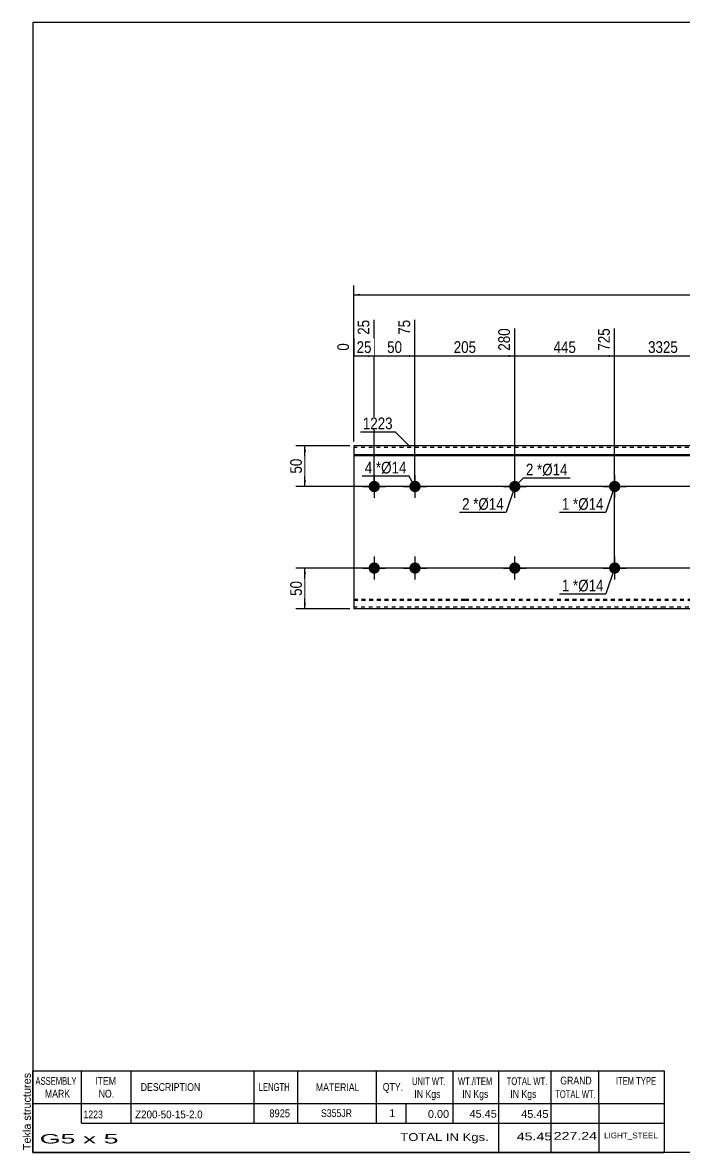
# Model space of a CAD drawing. Header units: millimetres. Extents: x -81 to 321, y -153 to 124.
# Drawn here: x -81.3 to 80.8, y -153.3 to 123.8 of the extents above; entities that cross this region are included whole.
import ezdxf

# ---------------------------------------------------------------- set-up
doc = ezdxf.new("R2010")
doc.units = ezdxf.units.MM
doc.linetypes.add('DXK_LINE_DOT1', pattern=[1.8814, 0.9407, -0.9407])
doc.styles.add('Arial', font='ARIAL.TTF', dxfattribs={"height": 0.2})
doc.styles.add('Arial Narrow', font='ARIALN.TTF', dxfattribs={"height": 0.2})

# ---------------------------------------------------------------- blocks, each defined once
blk = doc.blocks.new('Unknown-629087593-1718')
at = {"color": 5, "linetype": 'Continuous'}
for p, q in [((321.25, 123.75), (-78.75, 123.75)), ((-78.75, 123.75), (-78.75, -153.25)), ((321.25, -153.25), (321.25, 123.75)), ((-78.75, -153.25), (321.25, -153.25))]:
    blk.add_line(p, q, dxfattribs=at)
at = {"color": 174, "linetype": 'Continuous', "style": 'Arial'}
blk.add_text('Tekla structures', height=1.9102, rotation=90, dxfattribs=at).set_placement((-79.25, -152.75))
blk = doc.blocks.new('Part-629087593-1218 - 1203')
at = {"color": 2, "linetype": 'Continuous'}
for p, q in [((0, 20), (0, -20)), ((27.19, 20), (0, 20)), ((51.68, 20), (27.29, 20)), ((76.17, 20), (51.78, 20)), ((99.07, 20), (76.27, 20)), ((123.56, 20), (99.17, 20)), ((148.05, 20), (123.66, 20)), ((182.53, 20), (148.15, 20)), ((202.63, 20), (182.63, 20)), ((227.12, 20), (202.73, 20)), ((244.42, 20), (227.22, 20)), ((244.42, 20), (244.42, -20)), ((0, 17.88), (27.19, 17.88)), ((0, 17.6), (27.19, 17.6)), ((27.29, 17.88), (51.68, 17.88)), ((27.29, 17.6), (51.68, 17.6)), ((51.78, 17.88), (76.17, 17.88)), ((51.78, 17.6), (76.17, 17.6)), ((76.27, 17.88), (99.07, 17.88)), ((76.27, 17.6), (99.07, 17.6)), ((99.17, 17.88), (123.56, 17.88)), ((99.17, 17.6), (123.56, 17.6)), ((123.66, 17.88), (148.05, 17.88)), ((123.66, 17.6), (148.05, 17.6)), ((148.15, 17.88), (182.53, 17.88)), ((148.15, 17.6), (182.53, 17.6)), ((182.63, 17.88), (202.63, 17.88)), ((182.63, 17.6), (202.63, 17.6)), ((202.73, 17.88), (227.12, 17.88)), ((202.73, 17.6), (227.12, 17.6)), ((227.22, 17.88), (244.42, 17.88)), ((227.22, 17.6), (244.42, 17.6)), ((27.19, -20), (0, -20)), ((51.68, -20), (27.29, -20)), ((76.17, -20), (51.78, -20)), ((99.07, -20), (76.27, -20)), ((123.56, -20), (99.17, -20)), ((148.05, -20), (123.66, -20)), ((182.53, -20), (148.15, -20)), ((202.63, -20), (182.63, -20)), ((227.12, -20), (202.73, -20)), ((244.42, -20), (227.22, -20))]:
    blk.add_line(p, q, dxfattribs=at)
at = {"color": 7, "linetype": 'DXK_LINE_DOT1'}
for p, q in [((27.19, 19.6), (0, 19.6)), ((51.68, 19.6), (27.29, 19.6)), ((76.17, 19.6), (51.78, 19.6)), ((99.07, 19.6), (76.27, 19.6)), ((123.56, 19.6), (99.17, 19.6)), ((148.05, 19.6), (123.66, 19.6)), ((182.53, 19.6), (148.15, 19.6)), ((202.63, 19.6), (182.63, 19.6)), ((227.12, 19.6), (202.73, 19.6)), ((244.42, 19.6), (227.22, 19.6)), ((0, -17.6), (27.19, -17.6)), ((0, -17.88), (27.19, -17.88)), ((27.29, -17.6), (51.68, -17.6)), ((27.29, -17.88), (51.68, -17.88)), ((51.78, -17.6), (76.17, -17.6)), ((51.78, -17.88), (76.17, -17.88)), ((76.27, -17.6), (99.07, -17.6)), ((76.27, -17.88), (99.07, -17.88)), ((99.17, -17.6), (123.56, -17.6)), ((99.17, -17.88), (123.56, -17.88)), ((123.66, -17.6), (148.05, -17.6)), ((123.66, -17.88), (148.05, -17.88)), ((148.15, -17.6), (182.53, -17.6)), ((148.15, -17.88), (182.53, -17.88)), ((182.63, -17.6), (202.63, -17.6)), ((182.63, -17.88), (202.63, -17.88)), ((202.73, -17.6), (227.12, -17.6)), ((202.73, -17.88), (227.12, -17.88)), ((227.22, -17.6), (244.42, -17.6)), ((227.22, -17.88), (244.42, -17.88)), ((27.19, -19.6), (0, -19.6)), ((51.68, -19.6), (27.29, -19.6)), ((76.17, -19.6), (51.78, -19.6)), ((99.07, -19.6), (76.27, -19.6)), ((123.56, -19.6), (99.17, -19.6)), ((148.05, -19.6), (123.66, -19.6)), ((182.53, -19.6), (148.15, -19.6)), ((202.63, -19.6), (182.63, -19.6)), ((227.12, -19.6), (202.73, -19.6)), ((244.42, -19.6), (227.22, -19.6))]:
    blk.add_line(p, q, dxfattribs=at)
blk = doc.blocks.new('Bolt-629087593-1227 - 1203')
at = {"linetype": 'Continuous'}
for points in [[(6.4, 10, -1), (3.6, 10, -1)], [(16.4, 10, -1), (13.6, 10, -1)], [(6.4, -10, -1), (3.6, -10, -1)], [(16.4, -10, -1), (13.6, -10, -1)]]:
    blk.add_hatch(color=3, dxfattribs=at).paths.add_polyline_path(points)
at = {"color": 3, "linetype": 'Continuous'}
for p, q in [((5, 12.8), (5, 7.2)), ((15, 12.8), (15, 7.2)), ((2.2, 10), (7.8, 10)), ((12.2, 10), (17.8, 10)), ((5, -7.2), (5, -12.8)), ((15, -7.2), (15, -12.8)), ((2.2, -10), (7.8, -10)), ((12.2, -10), (17.8, -10))]:
    blk.add_line(p, q, dxfattribs=at)
blk = doc.blocks.new('Bolt-629087593-1228 - 1203')
at = {"linetype": 'Continuous'}
blk.add_hatch(color=3, dxfattribs=at).paths.add_polyline_path([(65.38, -10, -1), (62.58, -10, -1)])
at = {"color": 3, "linetype": 'Continuous'}
for p, q in [((63.98, -7.2), (63.98, -12.8)), ((61.18, -10), (66.78, -10))]:
    blk.add_line(p, q, dxfattribs=at)
blk = doc.blocks.new('Bolt-629087593-1229 - 1203')
at = {"linetype": 'Continuous'}
for points in [[(38.09, 10, -1), (40.89, 10, -1)], [(38.09, -10, -1), (40.89, -10, -1)]]:
    blk.add_hatch(color=3, dxfattribs=at).paths.add_polyline_path(points)
at = {"color": 3, "linetype": 'Continuous'}
for p, q in [((39.49, 7.2), (39.49, 12.8)), ((36.69, 10), (42.29, 10)), ((39.49, -12.8), (39.49, -7.2)), ((36.69, -10), (42.29, -10))]:
    blk.add_line(p, q, dxfattribs=at)
blk = doc.blocks.new('Bolt-629087593-1230 - 1203')
at = {"linetype": 'Continuous'}
blk.add_hatch(color=3, dxfattribs=at).paths.add_polyline_path([(65.38, 10, -1), (62.58, 10, -1)])
at = {"color": 3, "linetype": 'Continuous'}
for p, q in [((63.98, 12.8), (63.98, 7.2)), ((61.18, 10), (66.78, 10))]:
    blk.add_line(p, q, dxfattribs=at)
blk = doc.blocks.new('Bolt-629087593-1231 - 1203')
at = {"linetype": 'Continuous'}
for points in [[(38.09, 10, -1), (40.89, 10, -1)], [(38.09, -10, -1), (40.89, -10, -1)]]:
    blk.add_hatch(color=3, dxfattribs=at).paths.add_polyline_path(points)
at = {"color": 3, "linetype": 'Continuous'}
for p, q in [((39.49, 7.2), (39.49, 12.8)), ((36.69, 10), (42.29, 10)), ((39.49, -12.8), (39.49, -7.2)), ((36.69, -10), (42.29, -10))]:
    blk.add_line(p, q, dxfattribs=at)
blk = doc.blocks.new('StraightDimension-629087593-1279 - 1203')
at = {"linetype": 'Continuous'}
blk.add_hatch(color=7, dxfattribs=at).paths.add_polyline_path([(13.5, 42.25), (15, 42), (13.5, 41.75)])
at = {"color": 7, "linetype": 'Continuous'}
for p, q in [((5, 11), (5, 50.86)), ((15, 11), (15, 50.86)), ((5, 42), (15, 42))]:
    blk.add_line(p, q, dxfattribs=at)
at = {"color": 0}
blk.add_wipeout([(12.43, 42.15), (12.43, 46.35), (7.57, 46.35), (7.57, 42.15)], dxfattribs=at)
at = {"color": 0, "linetype": 'Continuous'}
blk.add_wipeout([(14.4, 51.46), (10.2, 51.46), (10.2, 46.6), (14.4, 46.6)], dxfattribs=at)
at = {"color": 3, "linetype": 'Continuous', "style": 'Arial Narrow'}
blk.add_text('75', height=2.863, rotation=90.0002, dxfattribs=at).set_placement((13.8, 47.2))
at = {"color": 3, "style": 'Arial Narrow'}
blk.add_text('50', height=2.863, dxfattribs=at).set_placement((8.17, 42.75))
blk = doc.blocks.new('StraightDimension-629087593-1280 - 1203')
at = {"linetype": 'Continuous'}
blk.add_hatch(color=7, dxfattribs=at).paths.add_polyline_path([(3.5, 42.25), (5, 42), (3.5, 41.75)])
at = {"color": 7, "linetype": 'Continuous'}
for p, q in [((5, 11), (5, 50.86)), ((0, 21), (0, 45.13)), ((0, 42), (5, 42))]:
    blk.add_line(p, q, dxfattribs=at)
at = {"color": 0}
blk.add_wipeout([(4.93, 42.15), (4.93, 46.35), (0.07, 46.35), (0.07, 42.15)], dxfattribs=at)
at = {"color": 0, "linetype": 'Continuous'}
blk.add_wipeout([(4.4, 51.46), (0.2, 51.46), (0.2, 46.6), (4.4, 46.6)], dxfattribs=at)
at = {"color": 3, "linetype": 'Continuous', "style": 'Arial Narrow'}
blk.add_text('25', height=2.863, rotation=90.0002, dxfattribs=at).set_placement((3.8, 47.2))
at = {"color": 3, "style": 'Arial Narrow'}
blk.add_text('25', height=2.863, dxfattribs=at).set_placement((0.67, 42.75))
at = {"color": 0, "linetype": 'Continuous'}
blk.add_wipeout([(-0.6, 45.73), (-4.8, 45.73), (-4.8, 42.7), (-0.6, 42.7)], dxfattribs=at)
at = {"color": 3, "linetype": 'Continuous', "style": 'Arial Narrow'}
blk.add_text('0', height=2.86, rotation=90.0002, dxfattribs=at).set_placement((-1.2, 43.3))
blk = doc.blocks.new('StraightDimension-629087593-1354 - 1203')
at = {"linetype": 'Continuous'}
for points in [[(1.5, 56.75), (0, 57), (1.5, 57.25)], [(242.92, 57.25), (244.42, 57), (242.92, 56.75)]]:
    blk.add_hatch(color=7, dxfattribs=at).paths.add_polyline_path(points)
at = {"color": 7, "linetype": 'Continuous'}
for p, q in [((0, 21), (0, 59.25)), ((244.42, 21), (244.42, 59.25)), ((0, 57), (244.42, 57))]:
    blk.add_line(p, q, dxfattribs=at)
at = {"color": 0}
blk.add_wipeout([(126.46, 57.15), (126.46, 61.35), (117.95, 61.35), (117.95, 57.15)], dxfattribs=at)
at = {"color": 3, "style": 'Arial Narrow'}
blk.add_text('8925', height=2.863, dxfattribs=at).set_placement((118.55, 57.75))
blk = doc.blocks.new('StraightDimension-629087593-1326 - 1203')
at = {"linetype": 'Continuous'}
for points in [[(-12.25, 18.5), (-12, 20), (-11.75, 18.5)], [(-11.75, 11.5), (-12, 10), (-12.25, 11.5)]]:
    blk.add_hatch(color=7, dxfattribs=at).paths.add_polyline_path(points)
at = {"color": 7, "linetype": 'Continuous'}
for p, q in [((-1, 20), (-14.25, 20)), ((-12, 10), (-12, 20)), ((213.93, 10), (-14.25, 10))]:
    blk.add_line(p, q, dxfattribs=at)
at = {"color": 0}
blk.add_wipeout([(-12.15, 17.43), (-16.35, 17.43), (-16.35, 12.57), (-12.15, 12.57)], dxfattribs=at)
at = {"color": 3, "style": 'Arial Narrow'}
blk.add_text('50', height=2.863, rotation=90.0002, dxfattribs=at).set_placement((-12.75, 13.17))
blk = doc.blocks.new('StraightDimension-629087593-1340 - 1203')
at = {"linetype": 'Continuous'}
for points in [[(-12.25, -11.5), (-12, -10), (-11.75, -11.5)], [(-11.75, -18.5), (-12, -20), (-12.25, -18.5)]]:
    blk.add_hatch(color=7, dxfattribs=at).paths.add_polyline_path(points)
at = {"color": 7, "linetype": 'Continuous'}
for p, q in [((213.93, -10), (-14.25, -10)), ((-12, -20), (-12, -10)), ((-1, -20), (-14.25, -20))]:
    blk.add_line(p, q, dxfattribs=at)
at = {"color": 0}
blk.add_wipeout([(-12.15, -12.57), (-16.35, -12.57), (-16.35, -17.43), (-12.15, -17.43)], dxfattribs=at)
at = {"color": 3, "style": 'Arial Narrow'}
blk.add_text('50', height=2.863, rotation=90.0002, dxfattribs=at).set_placement((-12.75, -16.83))
blk = doc.blocks.new('StraightDimension-629087593-1276 - 1203')
at = {"linetype": 'Continuous'}
blk.add_hatch(color=7, dxfattribs=at).paths.add_polyline_path([(86.17, 42.25), (87.67, 42), (86.17, 41.75)])
at = {"color": 7, "linetype": 'Continuous'}
for p, q in [((87.67, 11), (87.67, 50.61)), ((63.98, -9), (63.98, 48.78)), ((63.98, 42), (87.67, 42))]:
    blk.add_line(p, q, dxfattribs=at)
at = {"color": 0, "linetype": 'Continuous'}
blk.add_wipeout([(87.07, 51.21), (82.87, 51.21), (82.87, 42.7), (87.07, 42.7)], dxfattribs=at)
at = {"color": 0}
blk.add_wipeout([(80.08, 42.15), (80.08, 46.35), (71.57, 46.35), (71.57, 42.15)], dxfattribs=at)
at = {"color": 3, "linetype": 'Continuous', "style": 'Arial Narrow'}
blk.add_text('4050', height=2.863, rotation=90.0002, dxfattribs=at).set_placement((86.47, 43.3))
at = {"color": 3, "style": 'Arial Narrow'}
blk.add_text('3325', height=2.863, dxfattribs=at).set_placement((72.17, 42.75))
blk = doc.blocks.new('StraightDimension-629087593-1277 - 1203')
at = {"linetype": 'Continuous'}
blk.add_hatch(color=7, dxfattribs=at).paths.add_polyline_path([(62.48, 42.25), (63.98, 42), (62.48, 41.75)])
at = {"color": 7, "linetype": 'Continuous'}
for p, q in [((39.49, 11), (39.49, 48.78)), ((63.98, -9), (63.98, 48.78)), ((39.49, 42), (63.98, 42))]:
    blk.add_line(p, q, dxfattribs=at)
at = {"color": 0, "linetype": 'Continuous'}
blk.add_wipeout([(63.38, 49.38), (59.18, 49.38), (59.18, 42.7), (63.38, 42.7)], dxfattribs=at)
at = {"color": 0}
blk.add_wipeout([(55.07, 42.15), (55.07, 46.35), (48.39, 46.35), (48.39, 42.15)], dxfattribs=at)
at = {"color": 3, "linetype": 'Continuous', "style": 'Arial Narrow'}
blk.add_text('725', height=2.863, rotation=90.0002, dxfattribs=at).set_placement((62.78, 43.3))
at = {"color": 3, "style": 'Arial Narrow'}
blk.add_text('445', height=2.863, dxfattribs=at).set_placement((48.99, 42.75))
blk = doc.blocks.new('StraightDimension-629087593-1278 - 1203')
at = {"linetype": 'Continuous'}
blk.add_hatch(color=7, dxfattribs=at).paths.add_polyline_path([(37.99, 42.25), (39.49, 42), (37.99, 41.75)])
at = {"color": 7, "linetype": 'Continuous'}
for p, q in [((15, 11), (15, 50.86)), ((39.49, 11), (39.49, 48.78)), ((15, 42), (39.49, 42))]:
    blk.add_line(p, q, dxfattribs=at)
at = {"color": 0, "linetype": 'Continuous'}
blk.add_wipeout([(38.89, 49.38), (34.69, 49.38), (34.69, 42.7), (38.89, 42.7)], dxfattribs=at)
at = {"color": 0}
blk.add_wipeout([(30.59, 42.15), (30.59, 46.35), (23.9, 46.35), (23.9, 42.15)], dxfattribs=at)
at = {"color": 3, "linetype": 'Continuous', "style": 'Arial Narrow'}
blk.add_text('280', height=2.863, rotation=90.0002, dxfattribs=at).set_placement((38.29, 43.3))
at = {"color": 3, "style": 'Arial Narrow'}
blk.add_text('205', height=2.863, dxfattribs=at).set_placement((24.5, 42.75))
blk = doc.blocks.new('CBS_BOM-629087593-1740')
at = {"color": 7, "linetype": 'Continuous'}
for p, q in [((-78.78, -141.28), (-78.78, -133.28)), ((-78.78, -133.28), (76.14, -133.28)), ((-66.78, -141.28), (-66.78, -133.28)), ((-54.59, -141.28), (-54.59, -133.28)), ((-24.43, -141.28), (-24.43, -133.28)), ((-13.75, -141.28), (-13.75, -133.28)), ((5.57, -141.28), (5.57, -133.28)), ((24.37, -141.28), (24.37, -133.28)), ((35.58, -141.28), (35.58, -133.28)), ((48.37, -141.28), (48.37, -133.28)), ((60.12, -141.28), (60.12, -133.28)), ((76.14, -133.29), (76.14, -141.27)), ((-78.78, -141.28), (76.14, -141.28)), ((-78.78, -146.08), (-78.78, -141.28)), ((-66.78, -146.08), (-66.78, -141.28)), ((-54.59, -146.08), (-54.59, -141.28)), ((-24.43, -146.08), (-24.43, -141.28)), ((-13.75, -146.08), (-13.75, -141.28)), ((5.57, -146.08), (5.57, -141.28)), ((12.83, -146.08), (12.83, -141.28)), ((24.37, -146.08), (24.37, -141.28)), ((35.58, -146.08), (35.58, -141.28)), ((48.37, -146.08), (48.37, -141.28)), ((60.14, -146.08), (60.14, -141.28)), ((76.14, -141.28), (76.14, -146.08)), ((-78.78, -153.28), (-78.78, -146.1)), ((-66.78, -146.08), (76.14, -146.08)), ((35.58, -153.28), (35.58, -146.1)), ((48.37, -153.28), (48.37, -146.1)), ((60.18, -153.28), (60.18, -146.1)), ((76.14, -146.08), (76.14, -153.28)), ((-78.78, -153.28), (76.14, -153.28))]:
    blk.add_line(p, q, dxfattribs=at)
at = {"color": 3, "linetype": 'Continuous', "style": 'Arial'}
for s, height, width, p in [('ASSEMBLY', 1.91, 0.7, (-78.1, -136.71)), ('ITEM', 1.91, 0.8, (-63.45, -136.71)), ('UNIT WT.', 1.91, 0.7, (14.26, -136.78)), ('WT./ITEM', 1.91, 0.7, (25.55, -136.78)), ('TOTAL WT.', 1.91, 0.7, (37.49, -136.78)), ('GRAND', 1.91, 0.8, (50.64, -136.62)), ('ITEM TYPE', 1.91, 0.7, (64.28, -136.7)), ('MARK', 1.91, 0.8, (-75.78, -139.84)), ('NO.', 1.91, 0.8, (-62.6, -139.84)), ('DESCRIPTION', 1.9102, 0.8, (-52.27, -138.21)), ('LENGTH', 1.91, 0.7, (-23.32, -138.21)), ('MATERIAL', 1.91, 0.8, (-9.3, -138.26)), ('QTY.', 1.91, 0.8, (7.09, -138.18)), ('IN Kgs', 1.91, 0.8, (14.84, -139.92)), ('IN Kgs', 1.91, 0.8, (26.59, -139.92)), ('IN Kgs', 1.91, 0.8, (38.38, -139.92)), ('TOTAL WT.', 1.91, 0.7, (49.38, -139.96))]:
    blk.add_text(s, height=height, dxfattribs=dict(at, width=width)).set_placement(p)
at = {"color": 7, "linetype": 'Continuous', "style": 'Arial'}
for s, height, width, p in [('1223', 1.91, 0.8, (-66.32, -144.93)), ('Z200-50-15-2.0', 1.9102, 0.9, (-53.65, -144.93)), ('8925', 1.91, 0.85, (-20.71, -144.65)), ('S355JR', 1.91, 0.8, (-8.06, -144.62))]:
    blk.add_text(s, height=height, dxfattribs=dict(at, width=width)).set_placement(p)
for s, p in [('1', (8.66, -144.62)), ('0.00', (18.17, -144.81)), ('45.45', (28.39, -144.78)), ('45.45', (41.06, -144.81))]:
    blk.add_text(s, height=1.91, dxfattribs=at).set_placement(p)
at = {"color": 6, "linetype": 'Continuous', "style": 'Arial'}
for s, height, width, p in [('G5 x 5', 2.292, 2.05, (-77.06, -151.09)), ('TOTAL IN Kgs.', 1.9102, 1.2, (11.38, -150.48)), ('45.45', 1.91, 1.3, (39.97, -150.33)), ('227.24', 1.91, 1.3, (49.04, -150.17))]:
    blk.add_text(s, height=height, dxfattribs=dict(at, width=width)).set_placement(p)
blk.add_text('LIGHT_STEEL', height=1.4135, dxfattribs=at).set_placement((61.39, -149.83))
blk = doc.blocks.new('Mark-629087593-1357 - 1203')
at = {"color": 0}
blk.add_wipeout([(9.51, 24.04), (9.51, 27.04), (2.2, 27.04), (2.2, 24.04)], dxfattribs=at)
blk.add_wipeout([(9.51, 24.04), (9.51, 27.04), (2.2, 27.04), (2.2, 24.04)], dxfattribs=at)
at = {"color": 7, "linetype": 'Continuous'}
for p in [(1.6, 23.44), (13.65, 19.9)]:
    blk.add_line(p, (10.11, 23.44), dxfattribs=at)
at = {"color": 3, "style": 'Arial Narrow'}
blk.add_text('1223', height=2.863, dxfattribs=at).set_placement((2.2, 24.04))
blk = doc.blocks.new('Mark-629087593-1380 - 1203')
at = {"color": 0}
blk.add_wipeout([(4.51, 13.2), (4.51, 16.2), (2.68, 16.2), (2.68, 13.2)], dxfattribs=at)
blk.add_wipeout([(4.51, 13.2), (4.51, 16.2), (2.68, 16.2), (2.68, 13.2)], dxfattribs=at)
blk.add_wipeout([(6.69, 13.2), (6.69, 16.2), (5.41, 16.2), (5.41, 13.2)], dxfattribs=at)
blk.add_wipeout([(6.69, 13.2), (6.69, 16.2), (5.41, 16.2), (5.41, 13.2)], dxfattribs=at)
at = {"color": 3, "style": 'Arial Narrow'}
blk.add_text('4', height=2.86, dxfattribs=at).set_placement((2.68, 13.2))
at = {"color": 0}
blk.add_wipeout([(12.9, 13.2), (12.9, 16.2), (6.69, 16.2), (6.69, 13.2)], dxfattribs=at)
blk.add_wipeout([(12.9, 13.2), (12.9, 16.2), (6.69, 16.2), (6.69, 13.2)], dxfattribs=at)
at = {"color": 7, "linetype": 'Continuous'}
for p in [(2.08, 12.6), (15, 10)]:
    blk.add_line(p, (13.5, 12.6), dxfattribs=at)
at = {"color": 3, "style": 'Arial Narrow'}
for s, height, p in [('*', 2.86, (5.41, 13.2)), ('Ø14', 2.863, (6.69, 13.2))]:
    blk.add_text(s, height=height, dxfattribs=at).set_placement(p)
blk = doc.blocks.new('Mark-629087593-1381 - 1203')
at = {"color": 0}
blk.add_wipeout([(52.86, -15.72), (52.86, -12.72), (51.04, -12.72), (51.04, -15.72)], dxfattribs=at)
blk.add_wipeout([(52.86, -15.72), (52.86, -12.72), (51.04, -12.72), (51.04, -15.72)], dxfattribs=at)
blk.add_wipeout([(55.04, -15.72), (55.04, -12.72), (53.76, -12.72), (53.76, -15.72)], dxfattribs=at)
blk.add_wipeout([(55.04, -15.72), (55.04, -12.72), (53.76, -12.72), (53.76, -15.72)], dxfattribs=at)
at = {"color": 3, "style": 'Arial Narrow'}
blk.add_text('1', height=2.86, dxfattribs=at).set_placement((51.04, -15.72))
at = {"color": 0}
blk.add_wipeout([(61.25, -15.72), (61.25, -12.72), (55.04, -12.72), (55.04, -15.72)], dxfattribs=at)
blk.add_wipeout([(61.25, -15.72), (61.25, -12.72), (55.04, -12.72), (55.04, -15.72)], dxfattribs=at)
at = {"color": 7, "linetype": 'Continuous'}
for p in [(63.98, -10), (50.44, -16.32)]:
    blk.add_line(p, (61.85, -16.32), dxfattribs=at)
at = {"color": 3, "style": 'Arial Narrow'}
for s, height, p in [('*', 2.86, (53.76, -15.72)), ('Ø14', 2.863, (55.04, -15.72))]:
    blk.add_text(s, height=height, dxfattribs=at).set_placement(p)
blk = doc.blocks.new('Mark-629087593-1382 - 1203')
at = {"color": 0}
blk.add_wipeout([(44.04, 12.72), (44.04, 15.72), (42.21, 15.72), (42.21, 12.72)], dxfattribs=at)
blk.add_wipeout([(44.04, 12.72), (44.04, 15.72), (42.21, 15.72), (42.21, 12.72)], dxfattribs=at)
at = {"color": 7, "linetype": 'Continuous'}
blk.add_line((39.49, 10), (41.61, 12.12), dxfattribs=at)
at = {"color": 0}
blk.add_wipeout([(46.21, 12.72), (46.21, 15.72), (44.94, 15.72), (44.94, 12.72)], dxfattribs=at)
blk.add_wipeout([(46.21, 12.72), (46.21, 15.72), (44.94, 15.72), (44.94, 12.72)], dxfattribs=at)
at = {"color": 3, "style": 'Arial Narrow'}
blk.add_text('2', height=2.86, dxfattribs=at).set_placement((42.21, 12.72))
at = {"color": 0}
blk.add_wipeout([(52.43, 12.72), (52.43, 15.72), (46.21, 15.72), (46.21, 12.72)], dxfattribs=at)
blk.add_wipeout([(52.43, 12.72), (52.43, 15.72), (46.21, 15.72), (46.21, 12.72)], dxfattribs=at)
at = {"color": 7, "linetype": 'Continuous'}
blk.add_line((41.61, 12.12), (53.03, 12.12), dxfattribs=at)
at = {"color": 3, "style": 'Arial Narrow'}
for s, height, p in [('*', 2.86, (44.94, 12.72)), ('Ø14', 2.863, (46.21, 12.72))]:
    blk.add_text(s, height=height, dxfattribs=at).set_placement(p)
blk = doc.blocks.new('Mark-629087593-1383 - 1203')
at = {"color": 0}
blk.add_wipeout([(52.86, 4.28), (52.86, 7.28), (51.04, 7.28), (51.04, 4.28)], dxfattribs=at)
blk.add_wipeout([(52.86, 4.28), (52.86, 7.28), (51.04, 7.28), (51.04, 4.28)], dxfattribs=at)
blk.add_wipeout([(55.04, 4.28), (55.04, 7.28), (53.76, 7.28), (53.76, 4.28)], dxfattribs=at)
blk.add_wipeout([(55.04, 4.28), (55.04, 7.28), (53.76, 7.28), (53.76, 4.28)], dxfattribs=at)
at = {"color": 3, "style": 'Arial Narrow'}
blk.add_text('1', height=2.86, dxfattribs=at).set_placement((51.04, 4.28))
at = {"color": 0}
blk.add_wipeout([(61.25, 4.28), (61.25, 7.28), (55.04, 7.28), (55.04, 4.28)], dxfattribs=at)
blk.add_wipeout([(61.25, 4.28), (61.25, 7.28), (55.04, 7.28), (55.04, 4.28)], dxfattribs=at)
at = {"color": 7, "linetype": 'Continuous'}
for p in [(63.98, 10), (50.44, 3.68)]:
    blk.add_line(p, (61.85, 3.68), dxfattribs=at)
at = {"color": 3, "style": 'Arial Narrow'}
for s, height, p in [('*', 2.86, (53.76, 4.28)), ('Ø14', 2.863, (55.04, 4.28))]:
    blk.add_text(s, height=height, dxfattribs=at).set_placement(p)
blk = doc.blocks.new('Mark-629087593-1384 - 1203')
at = {"color": 0}
blk.add_wipeout([(28.38, 4.28), (28.38, 7.28), (26.55, 7.28), (26.55, 4.28)], dxfattribs=at)
blk.add_wipeout([(28.38, 4.28), (28.38, 7.28), (26.55, 7.28), (26.55, 4.28)], dxfattribs=at)
blk.add_wipeout([(30.55, 4.28), (30.55, 7.28), (29.28, 7.28), (29.28, 4.28)], dxfattribs=at)
blk.add_wipeout([(30.55, 4.28), (30.55, 7.28), (29.28, 7.28), (29.28, 4.28)], dxfattribs=at)
at = {"color": 3, "style": 'Arial Narrow'}
blk.add_text('2', height=2.86, dxfattribs=at).set_placement((26.55, 4.28))
at = {"color": 0}
blk.add_wipeout([(36.77, 4.28), (36.77, 7.28), (30.55, 7.28), (30.55, 4.28)], dxfattribs=at)
blk.add_wipeout([(36.77, 4.28), (36.77, 7.28), (30.55, 7.28), (30.55, 4.28)], dxfattribs=at)
at = {"color": 7, "linetype": 'Continuous'}
for p in [(39.49, 10), (25.95, 3.68)]:
    blk.add_line(p, (37.37, 3.68), dxfattribs=at)
at = {"color": 3, "style": 'Arial Narrow'}
for s, height, p in [('*', 2.86, (29.28, 4.28)), ('Ø14', 2.863, (30.55, 4.28))]:
    blk.add_text(s, height=height, dxfattribs=at).set_placement(p)

msp = doc.modelspace()

# ---------------------------------------------------------------- block references
for name in ['Unknown-629087593-1718', 'Part-629087593-1218 - 1203', 'Bolt-629087593-1227 - 1203', 'Bolt-629087593-1229 - 1203', 'Bolt-629087593-1231 - 1203', 'Bolt-629087593-1230 - 1203', 'Bolt-629087593-1228 - 1203', 'CBS_BOM-629087593-1740']:
    msp.add_blockref(name, (0, 0))

# ---------------------------------------------------------------- next in the draw order: block references
for name in ['StraightDimension-629087593-1279 - 1203', 'StraightDimension-629087593-1340 - 1203']:
    msp.add_blockref(name, (0, 0))

# ---------------------------------------------------------------- next in the draw order: block references
msp.add_blockref('StraightDimension-629087593-1280 - 1203', (0, 0))

# ---------------------------------------------------------------- next in the draw order: block references
msp.add_blockref('StraightDimension-629087593-1354 - 1203', (0, 0))

# ---------------------------------------------------------------- next in the draw order: block references
msp.add_blockref('StraightDimension-629087593-1326 - 1203', (0, 0))

# ---------------------------------------------------------------- next in the draw order: block references
msp.add_blockref('StraightDimension-629087593-1276 - 1203', (0, 0))

# ---------------------------------------------------------------- next in the draw order: block references
msp.add_blockref('StraightDimension-629087593-1277 - 1203', (0, 0))

# ---------------------------------------------------------------- next in the draw order: block references
for name in ['StraightDimension-629087593-1278 - 1203', 'Mark-629087593-1381 - 1203']:
    msp.add_blockref(name, (0, 0))

# ---------------------------------------------------------------- next in the draw order: block references
for name in ['Mark-629087593-1357 - 1203', 'Mark-629087593-1380 - 1203', 'Mark-629087593-1382 - 1203']:
    msp.add_blockref(name, (0, 0))

# ---------------------------------------------------------------- next in the draw order: block references
for name in ['Mark-629087593-1384 - 1203', 'Mark-629087593-1383 - 1203']:
    msp.add_blockref(name, (0, 0))

doc.saveas('drawing.dxf')
